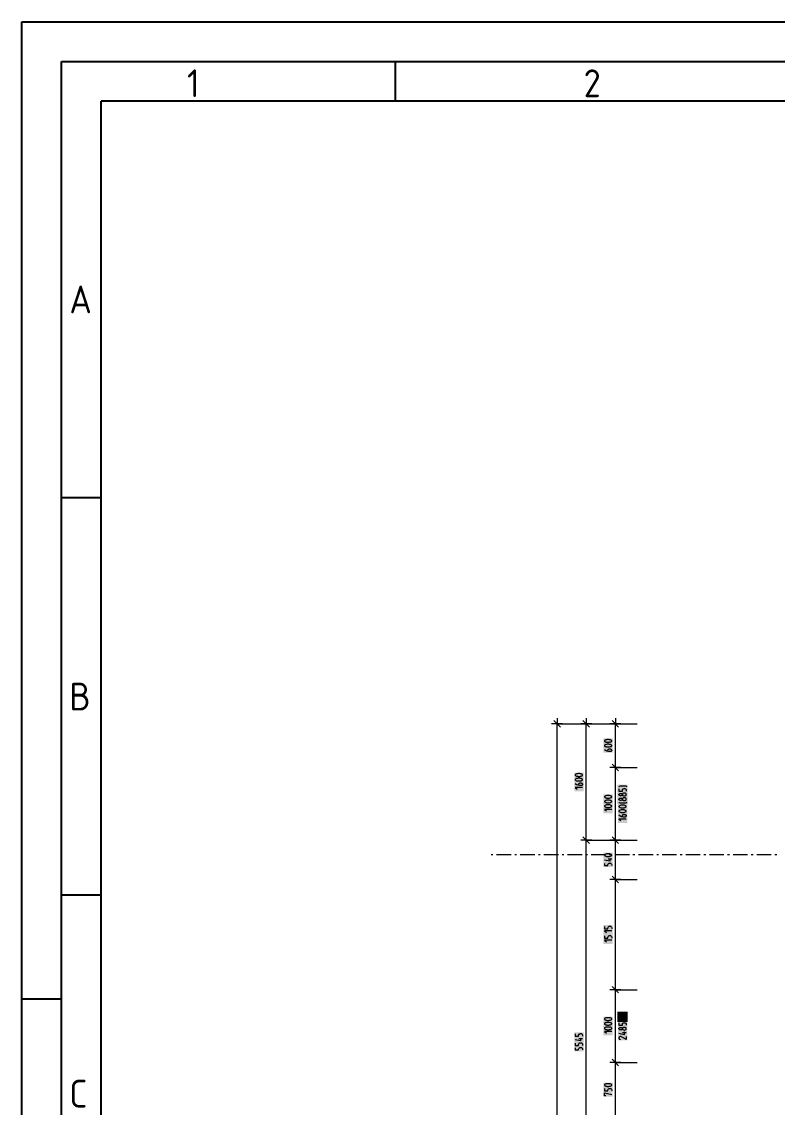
# Model space of a CAD drawing. Header units: millimetres. Extents: x 0 to 594, y 0 to 420.
# Drawn here: x 0 to 95.1, y 283.3 to 420 of the extents above; entities that cross this region are included whole.
import ezdxf

# ---------------------------------------------------------------- set-up
doc = ezdxf.new("R2010")
doc.units = ezdxf.units.MM
doc.header["$LTSCALE"] = 8
for name, color, linetype in [('035', 5, 'Continuous'), ('07', 7, 'Continuous'), ('PDF_Koty delkove', 7, 'Continuous'), ('PDF_Osy hlavni', 7, 'Continuous')]:
    doc.layers.add(name, color=color, linetype=linetype)
doc.styles.add('ISO Proportional', font='isocp.shx')

# ---------------------------------------------------------------- blocks, each defined once
blk = doc.blocks.new('IEC_border_a2')
at = {"layer": '035'}
for p, q in [((47, 415), (47, 410)), ((10, 10), (10, 410)), ((584, 410), (10, 410)), ((9.98, 360.04), (5, 360.04)), ((9.98, 310.04), (5, 310.04)), ((0, 297), (5, 297))]:
    blk.add_line(p, q, dxfattribs=at)
blk.add_lwpolyline([(0, 420), (594, 420), (594, 0), (0, 0)], close=True, dxfattribs=at)
at = {"layer": '07'}
blk.add_lwpolyline([(5, 415), (589, 415), (589, 5), (5, 5)], close=True, dxfattribs=at)
at = {"layer": '035', "style": 'ISO Proportional'}
for s, p in [('1', (20.81, 410.5)), ('2', (70.73, 410.5)), ('A', (6, 383.29)), ('B', (6, 333.29)), ('C', (6, 283.29))]:
    blk.add_text(s, height=3.5, dxfattribs=at).set_placement(p)

msp = doc.modelspace()

# ---------------------------------------------------------------- linework, layer by layer
at = {"layer": 'PDF_Koty delkove', "lineweight": 18}
for points in [[(67.39, 332.3), (67.39, 331.61), (73.03, 331.61)], [(71.05, 332.3), (71.05, 331.61), (75.21, 331.61)], [(74.72, 332.3), (74.72, 331.61), (77.46, 331.61)], [(68.08, 331.61), (67.39, 331.61), (66.7, 331.61)], [(67.8, 331.2), (66.98, 332.02)], [(67.39, 127.28), (67.39, 331.61)], [(71.74, 331.61), (71.05, 331.61), (70.36, 331.61)], [(71.46, 331.2), (70.64, 332.02)], [(71.05, 127.28), (71.05, 141.93), (71.05, 266.17), (71.05, 316.96), (71.05, 331.61)], [(75.4, 331.61), (74.72, 331.61), (74.03, 331.61)], [(75.13, 331.2), (74.3, 332.02)], [(74.72, 146.25), (74.72, 151.98), (74.72, 152.23), (74.72, 161.04), (74.72, 161.59), (74.72, 164.72), (74.72, 165.4), (74.72, 170.69), (74.72, 171.56), (74.72, 172.89), (74.72, 189.38), (74.72, 204.49), (74.72, 213.64), (74.72, 227.38), (74.72, 243.87), (74.72, 266.17), (74.72, 272.95), (74.72, 282.11), (74.72, 288.98), (74.72, 298.13), (74.72, 312.01), (74.72, 316.96), (74.72, 326.11), (74.72, 331.61)], [(73.62, 329.02), (73.51, 329), (73.42, 328.96), (73.36, 328.91), (73.34, 328.89), (73.34, 328.84), (73.36, 328.81), (73.42, 328.77), (73.51, 328.73), (73.62, 328.7), (73.71, 328.69), (73.89, 328.69), (73.98, 328.7), (74.09, 328.73), (74.18, 328.77), (74.24, 328.81), (74.26, 328.84), (74.26, 328.89), (74.24, 328.91), (74.18, 328.96), (74.09, 329), (73.98, 329.02), (73.89, 329.03)], [(73.77, 328.13), (73.77, 328.3), (73.78, 328.35), (73.81, 328.39), (73.85, 328.41), (73.89, 328.43), (73.95, 328.45), (74.07, 328.45), (74.13, 328.43), (74.18, 328.41), (74.21, 328.39), (74.24, 328.35), (74.26, 328.3), (74.26, 328.25), (74.24, 328.2), (74.21, 328.17), (74.18, 328.14), (74.13, 328.12), (74.07, 328.1), (73.86, 328.1), (73.65, 328.15), (73.49, 328.23), (73.34, 328.35)], [(73.89, 329.03), (73.71, 329.03), (73.62, 329.02)], [(75.4, 326.11), (74.72, 326.11), (74.03, 326.11)], [(75.13, 325.7), (74.3, 326.53)], [(74.72, 326.11), (77.46, 326.11)], [(70.23, 324.75), (70.04, 324.75), (69.95, 324.74), (69.85, 324.71), (69.75, 324.67), (69.69, 324.63), (69.68, 324.6), (69.68, 324.55), (69.69, 324.53), (69.75, 324.48), (69.85, 324.44), (69.95, 324.42), (70.04, 324.41), (70.23, 324.41), (70.32, 324.42), (70.43, 324.44), (70.52, 324.48), (70.58, 324.53), (70.59, 324.55), (70.59, 324.6), (70.58, 324.63), (70.52, 324.67), (70.43, 324.71), (70.32, 324.74), (70.23, 324.75)], [(70.1, 323.84), (70.1, 324.01), (70.12, 324.06), (70.15, 324.1), (70.18, 324.12), (70.23, 324.15), (70.29, 324.16), (70.41, 324.16), (70.47, 324.15), (70.52, 324.12), (70.55, 324.1), (70.58, 324.06), (70.59, 324.01), (70.59, 323.97), (70.58, 323.92), (70.55, 323.88), (70.52, 323.86), (70.47, 323.83), (70.41, 323.82), (70.2, 323.82), (69.98, 323.87), (69.83, 323.94), (69.68, 324.06)], [(70.59, 323.57), (69.68, 323.57), (69.92, 323.38)], [(75.17, 323.7), (75.2, 323.73), (75.26, 323.76), (75.36, 323.79), (75.48, 323.8), (75.78, 323.8), (75.94, 323.79), (76.03, 323.78), (76.09, 323.75), (76.15, 323.7)], [(75.17, 323.43), (75.17, 323.14), (75.6, 323.14), (75.6, 323.26), (75.63, 323.35), (75.68, 323.4), (75.75, 323.44), (75.81, 323.46), (75.87, 323.46), (75.94, 323.44), (76, 323.42), (76.04, 323.38), (76.07, 323.34), (76.09, 323.26), (76.09, 323.14)], [(75.6, 322.65), (75.58, 322.63), (75.54, 322.59), (75.48, 322.57), (75.42, 322.55), (75.36, 322.55), (75.29, 322.57), (75.23, 322.59), (75.19, 322.64), (75.17, 322.68), (75.17, 322.72), (75.19, 322.76), (75.23, 322.81), (75.29, 322.83), (75.36, 322.85), (75.42, 322.85), (75.48, 322.83)], [(75.48, 322.83), (75.54, 322.81), (75.58, 322.77), (75.6, 322.75)], [(73.42, 321.93), (73.36, 321.88), (73.34, 321.85), (73.34, 321.81), (73.36, 321.78), (73.42, 321.73), (73.51, 321.7), (73.62, 321.67), (73.71, 321.66), (73.89, 321.66), (73.98, 321.67), (74.09, 321.7), (74.18, 321.73), (74.24, 321.78), (74.26, 321.81), (74.26, 321.85), (74.24, 321.88), (74.18, 321.93), (74.09, 321.96), (73.98, 321.99), (73.89, 322)], [(73.89, 322), (73.71, 322), (73.62, 321.99), (73.51, 321.96), (73.42, 321.93)], [(75.36, 321.97), (75.29, 321.98), (75.23, 322), (75.19, 322.05), (75.17, 322.09), (75.17, 322.14), (75.19, 322.18), (75.23, 322.22), (75.29, 322.25), (75.36, 322.26), (75.42, 322.26), (75.48, 322.25), (75.54, 322.22), (75.58, 322.19), (75.6, 322.16)], [(76.15, 321.7), (76.09, 321.65), (76.03, 321.63), (75.94, 321.61), (75.78, 321.6), (75.48, 321.6), (75.36, 321.61), (75.26, 321.64), (75.2, 321.67), (75.17, 321.7)], [(75.72, 321.37), (75.54, 321.37), (75.45, 321.36), (75.34, 321.34), (75.25, 321.3), (75.19, 321.25), (75.17, 321.23), (75.17, 321.18), (75.19, 321.15)], [(75.19, 321.15), (75.25, 321.1), (75.34, 321.07), (75.45, 321.04), (75.54, 321.03), (75.72, 321.03), (75.81, 321.04), (75.92, 321.07), (76.01, 321.1), (76.07, 321.15), (76.09, 321.18), (76.09, 321.23), (76.07, 321.25), (76.01, 321.3), (75.92, 321.34), (75.81, 321.36), (75.72, 321.37)], [(75.6, 322.07), (75.58, 322.04), (75.54, 322), (75.48, 321.98), (75.42, 321.97), (75.36, 321.97)], [(74.26, 320.83), (73.34, 320.83), (73.59, 320.63)], [(75.68, 320.16), (75.72, 320.19), (75.78, 320.2), (75.9, 320.2), (75.97, 320.19), (76.01, 320.16), (76.04, 320.14), (76.07, 320.1), (76.09, 320.05), (76.09, 320), (76.07, 319.96), (76.04, 319.92), (76.01, 319.9), (75.97, 319.87), (75.9, 319.86), (75.69, 319.86), (75.48, 319.91), (75.33, 319.98), (75.17, 320.1)], [(75.6, 319.88), (75.6, 320.05), (75.62, 320.1), (75.65, 320.14), (75.68, 320.16)], [(76.09, 319.61), (75.17, 319.61), (75.42, 319.42)], [(71.46, 316.54), (70.64, 317.37)], [(75.13, 316.54), (74.3, 317.37)], [(71.74, 316.96), (71.05, 316.96), (70.36, 316.96)], [(71.05, 316.96), (75.21, 316.96)], [(75.4, 316.96), (74.72, 316.96), (74.03, 316.96)], [(74.72, 316.96), (76.21, 316.96), (76.24, 316.96), (77.46, 316.96)], [(73.42, 315.17), (73.36, 315.12), (73.34, 315.09), (73.34, 315.05), (73.36, 315.02), (73.42, 314.97), (73.51, 314.94), (73.62, 314.91), (73.71, 314.9), (73.89, 314.9), (73.98, 314.91), (74.09, 314.94), (74.18, 314.97), (74.24, 315.02), (74.26, 315.05), (74.26, 315.09), (74.24, 315.12), (74.18, 315.17), (74.09, 315.2), (73.98, 315.23), (73.89, 315.24)], [(74.01, 314.65), (74.01, 314.31), (73.34, 314.46)], [(73.89, 315.24), (73.71, 315.24), (73.62, 315.23), (73.51, 315.2), (73.42, 315.17)], [(74.26, 314.56), (73.8, 314.56)], [(73.34, 314.04), (73.34, 313.75), (73.77, 313.75), (73.77, 313.87), (73.8, 313.96), (73.85, 314.01), (73.92, 314.05), (73.98, 314.07), (74.04, 314.07), (74.1, 314.05), (74.16, 314.03), (74.21, 313.99), (74.24, 313.95), (74.26, 313.87), (74.26, 313.75)], [(75.4, 312.01), (74.72, 312.01), (74.03, 312.01)], [(75.13, 311.6), (74.3, 312.42)], [(74.72, 312.01), (76.16, 312.01)], [(76.16, 312.01), (76.19, 312.01), (77.46, 312.01)], [(73.34, 306.1), (73.34, 305.81), (73.77, 305.81), (73.77, 305.93), (73.8, 306.01), (73.85, 306.06), (73.92, 306.11), (73.98, 306.12), (74.04, 306.12), (74.1, 306.11), (74.16, 306.09), (74.21, 306.05), (74.24, 306), (74.26, 305.93), (74.26, 305.81)], [(74.26, 305.54), (73.34, 305.54), (73.59, 305.34)], [(73.34, 304.63), (73.77, 304.63), (73.77, 304.76), (73.8, 304.84), (73.85, 304.89), (73.92, 304.94), (73.98, 304.95), (74.04, 304.95), (74.1, 304.94), (74.16, 304.91), (74.21, 304.88), (74.24, 304.83), (74.26, 304.76), (74.26, 304.63)], [(73.34, 304.93), (73.34, 304.63)], [(74.26, 304.36), (73.34, 304.36), (73.59, 304.17)], [(75.4, 298.13), (74.72, 298.13), (74.03, 298.13)], [(75.13, 297.72), (74.3, 298.55)], [(74.72, 298.13), (76.02, 298.13), (76.06, 298.13), (77.46, 298.13)], [(75.17, 295.14), (75.2, 295.16), (75.26, 295.2), (75.36, 295.22), (75.48, 295.23), (75.78, 295.23), (75.94, 295.22), (76.03, 295.21), (76.09, 295.18), (76.15, 295.14)], [(73.89, 294.02), (73.71, 294.02), (73.62, 294.01), (73.51, 293.98), (73.42, 293.95), (73.36, 293.9), (73.34, 293.87), (73.34, 293.83), (73.36, 293.8), (73.42, 293.75), (73.51, 293.71), (73.62, 293.69), (73.71, 293.68)], [(73.71, 293.68), (73.89, 293.68), (73.98, 293.69), (74.09, 293.71), (74.18, 293.75), (74.24, 293.8), (74.26, 293.83), (74.26, 293.87), (74.24, 293.9), (74.18, 293.95), (74.09, 293.98), (73.98, 294.01), (73.89, 294.02)], [(76.15, 294.31), (76.09, 294.26), (76.03, 294.23), (75.94, 294.22), (75.78, 294.21), (75.48, 294.21), (75.36, 294.22), (75.26, 294.24), (75.2, 294.28), (75.17, 294.31)], [(75.17, 293.95), (75.17, 293.66), (75.6, 293.66), (75.6, 293.78), (75.63, 293.87), (75.68, 293.92), (75.75, 293.97), (75.81, 293.98), (75.87, 293.98), (75.94, 293.97)], [(75.94, 293.97), (76, 293.94), (76.04, 293.91), (76.07, 293.86), (76.09, 293.78), (76.09, 293.66)], [(74.26, 292.85), (73.34, 292.85), (73.59, 292.65)], [(75.6, 293.17), (75.58, 293.15), (75.54, 293.11), (75.48, 293.09), (75.42, 293.07), (75.36, 293.07), (75.29, 293.09), (75.23, 293.11), (75.19, 293.16), (75.17, 293.2), (75.17, 293.25), (75.19, 293.28), (75.23, 293.33), (75.29, 293.36), (75.36, 293.37), (75.42, 293.37), (75.48, 293.36), (75.54, 293.33), (75.58, 293.29), (75.6, 293.27)], [(75.84, 292.81), (75.84, 292.46), (75.17, 292.61)], [(76.09, 292.71), (75.63, 292.71)], [(70.35, 292.03), (70.35, 291.69), (69.68, 291.83)], [(69.68, 291.42), (69.68, 291.12), (70.1, 291.12), (70.1, 291.25), (70.14, 291.33), (70.18, 291.38), (70.26, 291.43), (70.32, 291.44), (70.38, 291.44), (70.44, 291.43), (70.5, 291.4), (70.55, 291.37), (70.58, 291.32), (70.59, 291.25), (70.59, 291.12)], [(70.59, 291.93), (70.14, 291.93)], [(76.09, 292.22), (76.09, 291.88), (75.48, 292.2), (75.42, 292.22), (75.33, 292.22), (75.26, 292.2), (75.22, 292.16), (75.19, 292.12), (75.17, 292.07), (75.17, 292.02), (75.19, 291.98), (75.22, 291.94), (75.26, 291.9), (75.36, 291.88)], [(69.68, 290.83), (69.68, 290.54), (70.1, 290.54), (70.1, 290.66), (70.14, 290.74), (70.18, 290.79), (70.26, 290.84), (70.32, 290.85), (70.38, 290.85), (70.44, 290.84), (70.5, 290.82), (70.55, 290.78), (70.58, 290.73), (70.59, 290.66), (70.59, 290.54)], [(75.4, 288.98), (74.72, 288.98), (74.03, 288.98)], [(75.13, 288.56), (74.3, 289.39)], [(74.72, 288.98), (75.94, 288.98), (75.97, 288.98), (76.2, 288.98), (76.23, 288.98), (77.46, 288.98)], [(73.89, 286.3), (73.71, 286.3), (73.62, 286.29), (73.51, 286.26), (73.42, 286.23), (73.36, 286.18), (73.34, 286.15), (73.34, 286.1), (73.36, 286.08), (73.42, 286.03), (73.51, 285.99), (73.62, 285.97), (73.71, 285.96)], [(73.34, 285.69), (73.34, 285.39), (73.77, 285.39), (73.77, 285.52), (73.8, 285.6), (73.85, 285.65), (73.92, 285.7), (73.98, 285.71), (74.04, 285.71), (74.1, 285.7), (74.16, 285.68), (74.21, 285.64), (74.24, 285.59), (74.26, 285.52), (74.26, 285.39)], [(73.71, 285.96), (73.89, 285.96), (73.98, 285.97), (74.09, 285.99), (74.18, 286.03), (74.24, 286.08), (74.26, 286.1), (74.26, 286.15), (74.24, 286.18), (74.18, 286.23), (74.09, 286.26), (73.98, 286.29), (73.89, 286.3)], [(73.52, 284.78), (73.34, 284.78), (73.34, 285.13), (74.26, 284.93)]]:
    msp.add_lwpolyline(points, dxfattribs=at)
for points in [[(73.89, 329.62), (73.71, 329.62), (73.62, 329.61), (73.51, 329.58), (73.42, 329.55), (73.36, 329.5), (73.34, 329.47), (73.34, 329.43), (73.36, 329.4), (73.42, 329.35), (73.51, 329.32), (73.62, 329.29), (73.71, 329.28), (73.89, 329.28), (73.98, 329.29), (74.09, 329.32), (74.18, 329.35), (74.24, 329.4), (74.26, 329.43), (74.26, 329.47), (74.24, 329.5), (74.18, 329.55), (74.09, 329.58), (73.98, 329.61)], [(70.23, 325.34), (70.04, 325.34), (69.95, 325.32), (69.85, 325.3), (69.75, 325.26), (69.69, 325.21), (69.68, 325.19), (69.68, 325.14), (69.69, 325.11), (69.75, 325.07), (69.85, 325.03), (69.95, 325), (70.04, 324.99), (70.23, 324.99), (70.32, 325), (70.43, 325.03), (70.52, 325.07), (70.58, 325.11), (70.59, 325.14), (70.59, 325.19), (70.58, 325.21), (70.52, 325.26), (70.43, 325.3), (70.32, 325.32)], [(73.89, 322.59), (73.71, 322.59), (73.62, 322.57), (73.51, 322.55), (73.42, 322.51), (73.36, 322.47), (73.34, 322.44), (73.34, 322.39), (73.36, 322.37), (73.42, 322.32), (73.51, 322.28), (73.62, 322.26), (73.71, 322.24), (73.89, 322.24), (73.98, 322.26), (74.09, 322.28), (74.18, 322.32), (74.24, 322.37), (74.26, 322.39), (74.26, 322.44), (74.24, 322.47), (74.18, 322.51), (74.09, 322.55), (73.98, 322.57)], [(75.87, 322.87), (75.81, 322.87), (75.74, 322.86), (75.66, 322.82), (75.62, 322.77), (75.6, 322.75), (75.6, 322.65), (75.62, 322.63), (75.66, 322.58), (75.74, 322.54), (75.81, 322.53), (75.87, 322.53), (75.95, 322.54), (76.03, 322.58), (76.07, 322.63), (76.09, 322.68), (76.09, 322.72), (76.07, 322.77), (76.03, 322.82), (75.95, 322.86)], [(73.89, 321.41), (73.71, 321.41), (73.62, 321.4), (73.51, 321.38), (73.42, 321.34), (73.36, 321.29), (73.34, 321.27), (73.34, 321.22), (73.36, 321.19), (73.42, 321.14), (73.51, 321.11), (73.62, 321.08), (73.71, 321.07), (73.89, 321.07), (73.98, 321.08), (74.09, 321.11), (74.18, 321.14), (74.24, 321.19), (74.26, 321.22), (74.26, 321.27), (74.24, 321.29), (74.18, 321.34), (74.09, 321.38), (73.98, 321.4)], [(75.87, 322.29), (75.81, 322.29), (75.74, 322.27), (75.66, 322.24), (75.62, 322.19), (75.6, 322.16), (75.6, 322.07), (75.62, 322.04), (75.66, 321.99), (75.74, 321.96), (75.81, 321.94), (75.87, 321.94), (75.95, 321.96), (76.03, 321.99), (76.07, 322.04), (76.09, 322.09), (76.09, 322.14), (76.07, 322.19), (76.03, 322.24), (75.95, 322.27)], [(75.72, 320.79), (75.54, 320.79), (75.45, 320.77), (75.34, 320.75), (75.25, 320.71), (75.19, 320.66), (75.17, 320.64), (75.17, 320.59), (75.19, 320.57), (75.25, 320.52), (75.34, 320.48), (75.45, 320.46), (75.54, 320.44), (75.72, 320.44), (75.81, 320.46), (75.92, 320.48), (76.01, 320.52), (76.07, 320.57), (76.09, 320.59), (76.09, 320.64), (76.07, 320.66), (76.01, 320.71), (75.92, 320.75), (75.81, 320.77)], [(73.89, 294.61), (73.71, 294.61), (73.62, 294.59), (73.51, 294.57), (73.42, 294.53), (73.36, 294.49), (73.34, 294.46), (73.34, 294.41), (73.36, 294.39), (73.42, 294.34), (73.51, 294.3), (73.62, 294.28), (73.71, 294.26), (73.89, 294.26), (73.98, 294.28), (74.09, 294.3), (74.18, 294.34), (74.24, 294.39), (74.26, 294.41), (74.26, 294.46), (74.24, 294.49), (74.18, 294.53), (74.09, 294.57), (73.98, 294.59)], [(75.72, 294.89), (75.54, 294.89), (75.45, 294.88), (75.34, 294.85), (75.25, 294.82), (75.19, 294.77), (75.17, 294.74), (75.17, 294.7), (75.19, 294.67), (75.25, 294.62), (75.34, 294.59), (75.45, 294.56), (75.54, 294.55), (75.72, 294.55), (75.81, 294.56), (75.92, 294.59), (76.01, 294.62), (76.07, 294.67), (76.09, 294.7), (76.09, 294.74), (76.07, 294.77), (76.01, 294.82), (75.92, 294.85), (75.81, 294.88)], [(73.89, 293.43), (73.71, 293.43), (73.62, 293.42), (73.51, 293.4), (73.42, 293.36), (73.36, 293.31), (73.34, 293.29), (73.34, 293.24), (73.36, 293.21), (73.42, 293.16), (73.51, 293.13), (73.62, 293.1), (73.71, 293.09), (73.89, 293.09), (73.98, 293.1), (74.09, 293.13), (74.18, 293.16), (74.24, 293.21), (74.26, 293.24), (74.26, 293.29), (74.24, 293.31), (74.18, 293.36), (74.09, 293.4), (73.98, 293.42)], [(75.87, 293.39), (75.81, 293.39), (75.74, 293.38), (75.66, 293.34), (75.62, 293.29), (75.6, 293.27), (75.6, 293.17), (75.62, 293.15), (75.66, 293.1), (75.74, 293.06), (75.81, 293.05), (75.87, 293.05), (75.95, 293.06), (76.03, 293.1), (76.07, 293.15), (76.09, 293.2), (76.09, 293.25), (76.07, 293.29), (76.03, 293.34), (75.95, 293.38)]]:
    msp.add_lwpolyline(points, close=True, dxfattribs=at)
msp.add_lwpolyline([(69.68, 292.59), (69.68, 292.3), (70.1, 292.3), (70.1, 292.42, -1.034055), (70.59, 292.3)], format="xyb", dxfattribs=at)
at = {"layer": 'PDF_Koty delkove', "color": 7, "lineweight": 18, "true_color": 0xffffff, "transparency": 33554559}
for points in [[(74.39, 327.97), (74.39, 329.76), (73.2, 327.97), (73.2, 329.76)], [(70.73, 323.09), (70.73, 325.47), (69.54, 323.09), (69.54, 325.47)], [(76.29, 321.46), (76.29, 323.94), (74.97, 321.46), (74.97, 323.94)], [(74.39, 320.35), (74.39, 322.72), (73.2, 320.35), (73.2, 322.72)], [(76.23, 319.13), (76.23, 321.51), (75.04, 319.13), (75.04, 321.51)], [(74.39, 313.59), (74.39, 315.38), (73.2, 313.59), (73.2, 315.38)], [(74.39, 303.88), (74.39, 306.26), (73.2, 303.88), (73.2, 306.26)], [(76.29, 294.07), (76.29, 295.37), (74.97, 294.07), (74.97, 295.37)], [(74.39, 292.37), (74.39, 294.74), (73.2, 292.37), (73.2, 294.74)], [(76.23, 291.74), (76.23, 294.12), (75.04, 291.74), (75.04, 294.12)], [(70.73, 290.37), (70.73, 292.75), (69.54, 290.37), (69.54, 292.75)], [(74.39, 284.65), (74.39, 286.44), (73.2, 284.65), (73.2, 286.44)]]:
    msp.add_solid(points, dxfattribs=at)
at = {"layer": 'PDF_Osy hlavni', "lineweight": 18}
for points in [[(59.31, 315.12), (59.08, 315.12)], [(61.6, 315.12), (59.77, 315.12)], [(62.28, 315.12), (62.06, 315.12)], [(64.57, 315.12), (62.74, 315.12)], [(65.26, 315.12), (65.03, 315.12)], [(67.55, 315.12), (65.72, 315.12)], [(68.24, 315.12), (68.01, 315.12)], [(70.53, 315.12), (68.7, 315.12)], [(71.21, 315.12), (70.99, 315.12)], [(73.5, 315.12), (71.67, 315.12)], [(74.19, 315.12), (73.96, 315.12)], [(76.48, 315.12), (74.65, 315.12)], [(77.17, 315.12), (76.94, 315.12)], [(79.46, 315.12), (77.63, 315.12)], [(80.14, 315.12), (79.92, 315.12)], [(82.43, 315.12), (80.6, 315.12)], [(83.12, 315.12), (82.89, 315.12)], [(85.41, 315.12), (83.58, 315.12)], [(86.1, 315.12), (85.87, 315.12)], [(88.39, 315.12), (86.56, 315.12)], [(89.07, 315.12), (88.84, 315.12)], [(91.36, 315.12), (89.53, 315.12)], [(92.05, 315.12), (91.82, 315.12)], [(94.34, 315.12), (92.51, 315.12)], [(95.03, 315.12), (94.8, 315.12)]]:
    msp.add_lwpolyline(points, dxfattribs=at)

# ---------------------------------------------------------------- block references
msp.add_blockref('IEC_border_a2', (0, 0))

doc.saveas('drawing.dxf')
